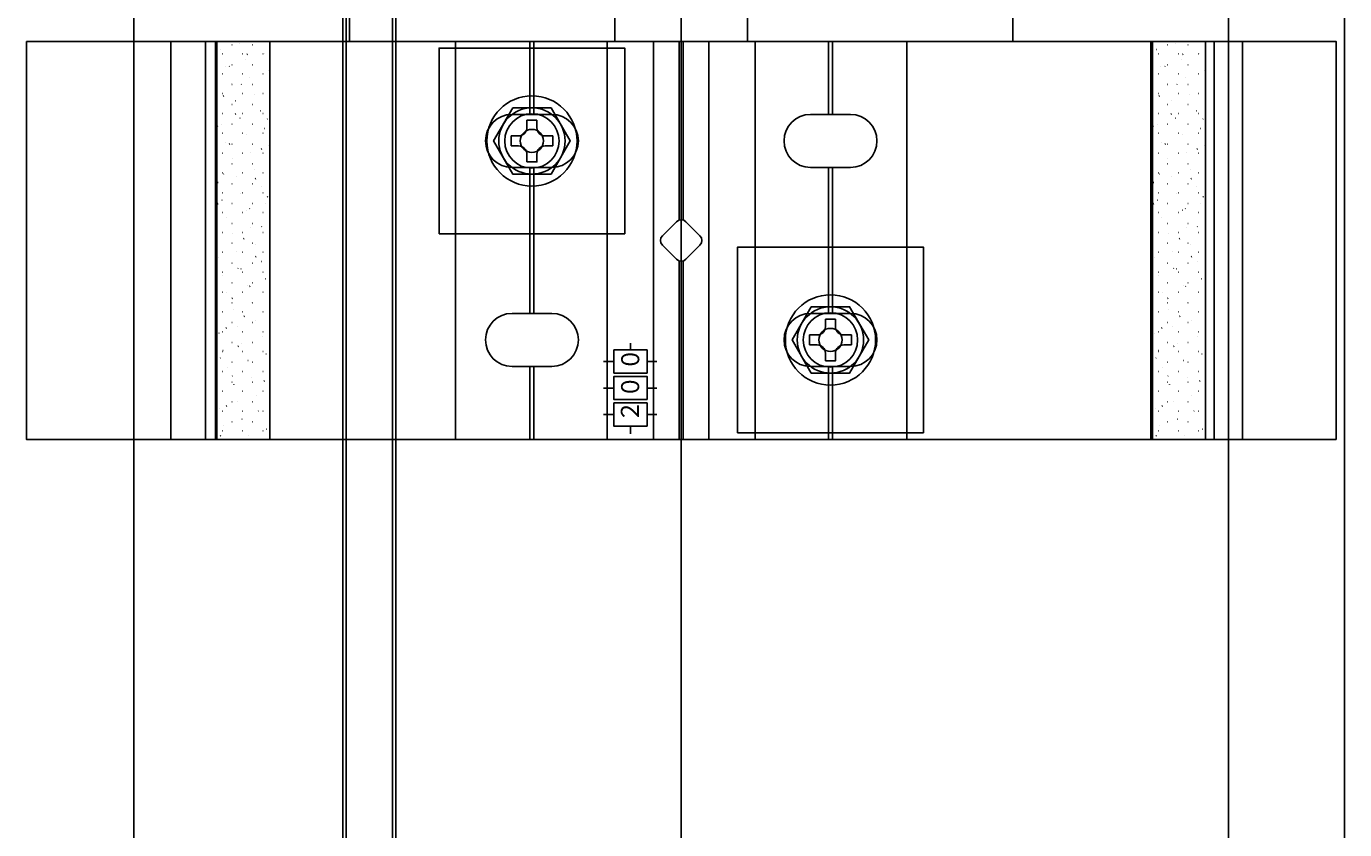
# Model space of a CAD drawing. Units: millimetres, scale not verified. Extents: x -875 to 875, y -1299 to 1293.
# Drawn here: x -286.7 to -88, y -755.3 to -634.2 of the extents above; entities that cross this region are included whole.
import ezdxf
from ezdxf.enums import TextEntityAlignment as Align

# ---------------------------------------------------------------- set-up
doc = ezdxf.new("R2010")
doc.units = ezdxf.units.MM
doc.header["$LTSCALE"] = 8
for name, color, linetype in [('0-3_YKK_12', 2, 'Continuous'), ('0-4_YKK_13', 4, 'Continuous'), ('0-7_YSS_K', 3, 'Continuous')]:
    doc.layers.add(name, color=color, linetype=linetype)
doc.styles.add('ＭＳ ゴシック', font='')
doc.styles.get('ＭＳ ゴシック').set_extended_font_data('MS Gothic')

msp = doc.modelspace()

# ---------------------------------------------------------------- linework, layer by layer
at = {"layer": '0-3_YKK_12'}
msp.add_line((-88, -436.447), (-88, -1041.447), dxfattribs=at)
at = {"layer": '0-4_YKK_13'}
for p, q in [((-239, -308.947), (-239, -990.947)), ((-238.5, -308.447), (-238.5, -991.447)), ((-231.5, -991.447), (-231.5, -308.447)), ((-231, -990.947), (-231, -308.947)), ((-264.9, -696.447), (-264.9, -636.447)), ((-259.703, -696.447), (-259.703, -636.447)), ((-258.176, -696.447), (-258.176, -636.447)), ((-257.989, -696.447), (-257.989, -636.447)), ((-257.365, -637.681), (-257.375, -637.684)), ((-255.666, -636.963), (-255.716, -636.963)), ((-254.575, -636.693), (-254.584, -636.696)), ((-252.626, -636.963), (-252.676, -636.963)), ((-222, -696.447), (-222, -636.447)), ((-210.8, -647.447), (-210.8, -636.447)), ((-210.2, -647.447), (-210.2, -636.447)), ((-199.15, -696.447), (-199.15, -636.447)), ((-192.15, -696.447), (-192.15, -636.447)), ((-188.3, -636.447), (-188.3, -663.372)), ((-187.7, -663.372), (-187.7, -636.447)), ((-183.85, -696.447), (-183.85, -636.447)), ((-176.85, -696.447), (-176.85, -636.447)), ((-165.8, -647.447), (-165.8, -636.447)), ((-165.2, -647.447), (-165.2, -636.447)), ((-154, -696.447), (-154, -636.447)), ((-117.202, -696.447), (-117.202, -636.447)), ((-116.954, -696.447), (-116.954, -636.447)), ((-116.332, -637.681), (-116.341, -637.684)), ((-114.633, -636.963), (-114.683, -636.963)), ((-113.541, -636.693), (-113.551, -636.696)), ((-111.593, -636.963), (-111.643, -636.963)), ((-107.676, -696.447), (-107.676, -636.447)), ((-103.4, -696.447), (-103.4, -636.447)), ((-257.091, -638.338), (-257.141, -638.338)), ((-254.051, -638.338), (-254.101, -638.338)), ((-253.599, -639.188), (-253.608, -639.191)), ((-253.377, -638.371), (-253.461, -638.426)), ((-251.011, -638.338), (-251.061, -638.338)), ((-250.856, -638.217), (-250.865, -638.22)), ((-116.058, -638.338), (-116.108, -638.338)), ((-113.018, -638.338), (-113.068, -638.338)), ((-112.565, -639.188), (-112.575, -639.191)), ((-112.344, -638.371), (-112.427, -638.426)), ((-109.978, -638.338), (-110.028, -638.338)), ((-109.822, -638.217), (-109.832, -638.22)), ((-257.091, -641.328), (-257.141, -641.328)), ((-256.719, -640.293), (-256.729, -640.296)), ((-256.067, -640.151), (-256.15, -640.206)), ((-255.666, -639.953), (-255.716, -639.953)), ((-254.051, -641.328), (-254.101, -641.328)), ((-252.626, -639.953), (-252.676, -639.953)), ((-251.011, -641.328), (-251.061, -641.328)), ((-250.21, -640.829), (-250.219, -640.832)), ((-116.058, -641.328), (-116.108, -641.328)), ((-115.686, -640.293), (-115.695, -640.296)), ((-115.033, -640.151), (-115.116, -640.206)), ((-114.633, -639.953), (-114.683, -639.953)), ((-113.018, -641.328), (-113.068, -641.328)), ((-111.593, -639.953), (-111.643, -639.953)), ((-109.978, -641.328), (-110.028, -641.328)), ((-109.176, -640.829), (-109.186, -640.832)), ((-255.743, -642.788), (-255.753, -642.792)), ((-255.666, -642.943), (-255.716, -642.943)), ((-254.262, -642.874), (-254.345, -642.929)), ((-253, -641.817), (-253.01, -641.82)), ((-252.626, -642.943), (-252.676, -642.943)), ((-114.71, -642.788), (-114.719, -642.792)), ((-114.633, -642.943), (-114.683, -642.943)), ((-113.228, -642.874), (-113.312, -642.929)), ((-111.967, -641.817), (-111.976, -641.82)), ((-111.593, -642.943), (-111.643, -642.943)), ((-257.091, -644.318), (-257.141, -644.318)), ((-256.951, -644.654), (-257.034, -644.709)), ((-255.144, -645.417), (-255.154, -645.42)), ((-254.051, -644.318), (-254.101, -644.318)), ((-252.354, -644.429), (-252.364, -644.432)), ((-251.011, -644.318), (-251.061, -644.318)), ((-116.058, -644.318), (-116.108, -644.318)), ((-115.917, -644.654), (-116.001, -644.709)), ((-114.111, -645.417), (-114.12, -645.42)), ((-113.018, -644.318), (-113.068, -644.318)), ((-111.321, -644.429), (-111.33, -644.432)), ((-109.978, -644.318), (-110.028, -644.318)), ((-257.887, -646.389), (-257.897, -646.392)), ((-257.091, -647.308), (-257.141, -647.308)), ((-255.666, -645.933), (-255.716, -645.933)), ((-255.146, -647.377), (-255.23, -647.432)), ((-254.051, -647.308), (-254.101, -647.308)), ((-252.626, -645.933), (-252.676, -645.933)), ((-251.378, -646.924), (-251.388, -646.928)), ((-251.011, -647.308), (-251.061, -647.308)), ((-207.5, -647.447), (-213.5, -647.447)), ((-168.5, -647.447), (-162.5, -647.447)), ((-116.854, -646.389), (-116.863, -646.392)), ((-116.058, -647.308), (-116.108, -647.308)), ((-114.633, -645.933), (-114.683, -645.933)), ((-114.113, -647.377), (-114.196, -647.432)), ((-113.018, -647.308), (-113.068, -647.308)), ((-111.593, -645.933), (-111.643, -645.933)), ((-110.345, -646.924), (-110.354, -646.928)), ((-109.978, -647.308), (-110.028, -647.308)), ((-257.835, -649.157), (-257.919, -649.212)), ((-257.289, -649.017), (-257.298, -649.021)), ((-255.666, -648.923), (-255.716, -648.923)), ((-254.498, -648.029), (-254.508, -648.033)), ((-252.626, -648.923), (-252.676, -648.923)), ((-250.779, -649.553), (-250.789, -649.557)), ((-250.343, -648.116), (-250.427, -648.171)), ((-211.25, -648.297), (-211.25, -649.447)), ((-211.25, -648.297), (-209.75, -648.297)), ((-209.75, -649.447), (-209.75, -648.297)), ((-116.802, -649.157), (-116.885, -649.212)), ((-116.255, -649.017), (-116.264, -649.021)), ((-114.633, -648.923), (-114.683, -648.923)), ((-113.465, -648.029), (-113.474, -648.033)), ((-111.593, -648.923), (-111.643, -648.923)), ((-109.746, -649.553), (-109.755, -649.557)), ((-109.31, -648.116), (-109.393, -648.171)), ((-257.091, -650.298), (-257.141, -650.298)), ((-256.643, -651.63), (-256.652, -651.633)), ((-254.051, -650.298), (-254.101, -650.298)), ((-253.522, -650.525), (-253.532, -650.528)), ((-251.011, -650.298), (-251.061, -650.298)), ((-213.65, -650.697), (-213.65, -652.197)), ((-212.5, -650.697), (-213.65, -650.697)), ((-207.35, -650.697), (-208.5, -650.697)), ((-207.35, -652.197), (-207.35, -650.697)), ((-116.058, -650.298), (-116.108, -650.298)), ((-115.609, -651.63), (-115.618, -651.633)), ((-113.018, -650.298), (-113.068, -650.298)), ((-112.489, -650.525), (-112.498, -650.528)), ((-109.978, -650.298), (-110.028, -650.298)), ((-257.091, -653.288), (-257.141, -653.288)), ((-256.031, -651.88), (-256.114, -651.936)), ((-255.666, -651.913), (-255.716, -651.913)), ((-254.051, -653.288), (-254.101, -653.288)), ((-252.924, -653.154), (-252.933, -653.157)), ((-252.626, -651.913), (-252.676, -651.913)), ((-251.228, -652.619), (-251.311, -652.675)), ((-251.011, -653.288), (-251.061, -653.288)), ((-250.133, -652.165), (-250.143, -652.169)), ((-213.65, -652.197), (-212.5, -652.197)), ((-211.25, -653.447), (-211.25, -654.597)), ((-208.5, -652.197), (-207.35, -652.197)), ((-116.058, -653.288), (-116.108, -653.288)), ((-114.997, -651.88), (-115.08, -651.936)), ((-114.633, -651.913), (-114.683, -651.913)), ((-113.018, -653.288), (-113.068, -653.288)), ((-111.89, -653.154), (-111.899, -653.157)), ((-111.593, -651.913), (-111.643, -651.913)), ((-110.194, -652.619), (-110.278, -652.675)), ((-109.978, -653.288), (-110.028, -653.288)), ((-109.1, -652.165), (-109.109, -652.169)), ((-255.666, -654.903), (-255.716, -654.903)), ((-255.667, -654.125), (-255.676, -654.128)), ((-252.626, -654.903), (-252.676, -654.903)), ((-207.5, -655.447), (-213.5, -655.447)), ((-210.8, -677.447), (-210.8, -655.447)), ((-210.2, -677.447), (-210.2, -655.447)), ((-168.5, -655.447), (-162.5, -655.447)), ((-165.8, -677.447), (-165.8, -655.447)), ((-165.2, -677.447), (-165.2, -655.447)), ((-114.633, -654.903), (-114.683, -654.903)), ((-114.633, -654.125), (-114.642, -654.128)), ((-111.593, -654.903), (-111.643, -654.903)), ((-257.091, -656.278), (-257.141, -656.278)), ((-256.915, -656.384), (-256.998, -656.439)), ((-255.068, -656.754), (-255.077, -656.757)), ((-254.051, -656.278), (-254.101, -656.278)), ((-252.277, -655.766), (-252.287, -655.769)), ((-252.112, -657.123), (-252.196, -657.178)), ((-251.011, -656.278), (-251.061, -656.278)), ((-116.058, -656.278), (-116.108, -656.278)), ((-115.881, -656.384), (-115.965, -656.439)), ((-114.034, -656.754), (-114.044, -656.757)), ((-113.018, -656.278), (-113.068, -656.278)), ((-111.244, -655.766), (-111.253, -655.769)), ((-111.079, -657.123), (-111.162, -657.178)), ((-109.978, -656.278), (-110.028, -656.278)), ((-257.811, -657.725), (-257.82, -657.729)), ((-257.091, -659.268), (-257.141, -659.268)), ((-255.666, -657.893), (-255.716, -657.893)), ((-254.422, -659.366), (-254.431, -659.369)), ((-254.051, -659.268), (-254.101, -659.268)), ((-252.626, -657.893), (-252.676, -657.893)), ((-251.302, -658.261), (-251.311, -658.264)), ((-251.011, -659.268), (-251.061, -659.268)), ((-116.777, -657.725), (-116.787, -657.729)), ((-116.058, -659.268), (-116.108, -659.268)), ((-114.633, -657.893), (-114.683, -657.893)), ((-113.388, -659.366), (-113.398, -659.369)), ((-113.018, -659.268), (-113.068, -659.268)), ((-111.593, -657.893), (-111.643, -657.893)), ((-110.268, -658.261), (-110.277, -658.264)), ((-109.978, -659.268), (-110.028, -659.268)), ((-257.799, -660.887), (-257.883, -660.942)), ((-257.212, -660.354), (-257.221, -660.357)), ((-255.666, -660.883), (-255.716, -660.883)), ((-252.997, -661.626), (-253.08, -661.681)), ((-252.626, -660.883), (-252.676, -660.883)), ((-250.703, -660.89), (-250.712, -660.893)), ((-250.307, -659.846), (-250.391, -659.901)), ((-116.766, -660.887), (-116.849, -660.942)), ((-116.178, -660.354), (-116.188, -660.357)), ((-114.633, -660.883), (-114.683, -660.883)), ((-111.963, -661.626), (-112.047, -661.681)), ((-111.593, -660.883), (-111.643, -660.883)), ((-109.669, -660.89), (-109.679, -660.893)), ((-109.274, -659.846), (-109.357, -659.901)), ((-257.091, -662.258), (-257.141, -662.258)), ((-256.566, -662.966), (-256.575, -662.97)), ((-254.051, -662.258), (-254.101, -662.258)), ((-253.446, -661.861), (-253.455, -661.865)), ((-251.011, -662.258), (-251.061, -662.258)), ((-250.057, -663.502), (-250.066, -663.505)), ((-190.828, -665.74), (-188.707, -663.618)), ((-187.293, -663.618), (-185.172, -665.74)), ((-116.058, -662.258), (-116.108, -662.258)), ((-115.532, -662.966), (-115.542, -662.97)), ((-113.018, -662.258), (-113.068, -662.258)), ((-112.412, -661.861), (-112.422, -661.865)), ((-109.978, -662.258), (-110.028, -662.258)), ((-109.023, -663.502), (-109.032, -663.505)), ((-257.091, -665.248), (-257.141, -665.248)), ((-255.666, -663.873), (-255.716, -663.873)), ((-255.59, -665.462), (-255.599, -665.465)), ((-254.051, -665.248), (-254.101, -665.248)), ((-252.847, -664.49), (-252.856, -664.494)), ((-252.626, -663.873), (-252.676, -663.873)), ((-251.192, -664.349), (-251.275, -664.404)), ((-251.011, -665.248), (-251.061, -665.248)), ((-116.058, -665.248), (-116.108, -665.248)), ((-114.633, -663.873), (-114.683, -663.873)), ((-114.556, -665.462), (-114.566, -665.465)), ((-113.018, -665.248), (-113.068, -665.248)), ((-111.813, -664.49), (-111.823, -664.494)), ((-111.593, -663.873), (-111.643, -663.873)), ((-110.158, -664.349), (-110.242, -664.404)), ((-109.978, -665.248), (-110.028, -665.248)), ((-255.666, -666.863), (-255.716, -666.863)), ((-253.881, -666.129), (-253.965, -666.184)), ((-252.626, -666.863), (-252.676, -666.863)), ((-252.201, -667.102), (-252.21, -667.106)), ((-188.707, -669.275), (-190.828, -667.154)), ((-185.172, -667.154), (-187.293, -669.275)), ((-114.633, -666.863), (-114.683, -666.863)), ((-112.848, -666.129), (-112.931, -666.184)), ((-111.593, -666.863), (-111.643, -666.863)), ((-111.167, -667.102), (-111.177, -667.106)), ((-257.734, -669.062), (-257.744, -669.065)), ((-257.091, -668.238), (-257.141, -668.238)), ((-254.991, -668.09), (-255, -668.094)), ((-254.051, -668.238), (-254.101, -668.238)), ((-252.076, -668.852), (-252.16, -668.907)), ((-251.225, -669.598), (-251.234, -669.601)), ((-251.011, -668.238), (-251.061, -668.238)), ((-188.3, -669.522), (-188.3, -696.447)), ((-187.7, -696.447), (-187.7, -669.522)), ((-116.701, -669.062), (-116.71, -669.065)), ((-116.058, -668.238), (-116.108, -668.238)), ((-113.957, -668.09), (-113.967, -668.094)), ((-113.018, -668.238), (-113.068, -668.238)), ((-111.043, -668.852), (-111.126, -668.907)), ((-110.191, -669.598), (-110.201, -669.601)), ((-109.978, -668.238), (-110.028, -668.238)), ((-257.091, -671.228), (-257.141, -671.228)), ((-255.666, -669.853), (-255.716, -669.853)), ((-254.766, -670.632), (-254.849, -670.687)), ((-254.345, -670.703), (-254.354, -670.706)), ((-254.051, -671.228), (-254.101, -671.228)), ((-252.626, -669.853), (-252.676, -669.853)), ((-251.011, -671.228), (-251.061, -671.228)), ((-116.058, -671.228), (-116.108, -671.228)), ((-114.633, -669.853), (-114.683, -669.853)), ((-113.732, -670.632), (-113.815, -670.687)), ((-113.311, -670.703), (-113.321, -670.706)), ((-113.018, -671.228), (-113.068, -671.228)), ((-111.593, -669.853), (-111.643, -669.853)), ((-109.978, -671.228), (-110.028, -671.228)), ((-257.135, -671.691), (-257.145, -671.694)), ((-255.666, -672.843), (-255.716, -672.843)), ((-253.369, -673.198), (-253.379, -673.201)), ((-252.961, -673.355), (-253.044, -673.411)), ((-252.626, -672.843), (-252.676, -672.843)), ((-250.626, -672.227), (-250.635, -672.23)), ((-116.102, -671.691), (-116.111, -671.694)), ((-114.633, -672.843), (-114.683, -672.843)), ((-112.336, -673.198), (-112.345, -673.201)), ((-111.927, -673.355), (-112.011, -673.411)), ((-111.593, -672.843), (-111.643, -672.843)), ((-109.592, -672.227), (-109.602, -672.23)), ((-257.091, -674.218), (-257.141, -674.218)), ((-256.489, -674.303), (-256.499, -674.306)), ((-255.65, -675.135), (-255.733, -675.191)), ((-254.051, -674.218), (-254.101, -674.218)), ((-251.011, -674.218), (-251.061, -674.218)), ((-116.058, -674.218), (-116.108, -674.218)), ((-115.456, -674.303), (-115.465, -674.306)), ((-114.616, -675.135), (-114.7, -675.191)), ((-113.018, -674.218), (-113.068, -674.218)), ((-109.978, -674.218), (-110.028, -674.218)), ((-257.091, -677.208), (-257.141, -677.208)), ((-255.666, -675.833), (-255.716, -675.833)), ((-255.513, -676.798), (-255.523, -676.802)), ((-254.051, -677.208), (-254.101, -677.208)), ((-252.77, -675.827), (-252.78, -675.83)), ((-252.626, -675.833), (-252.676, -675.833)), ((-251.011, -677.208), (-251.061, -677.208)), ((-207.5, -677.447), (-213.5, -677.447)), ((-168.5, -677.447), (-162.5, -677.447)), ((-116.058, -677.208), (-116.108, -677.208)), ((-114.633, -675.833), (-114.683, -675.833)), ((-114.48, -676.798), (-114.489, -676.802)), ((-113.018, -677.208), (-113.068, -677.208)), ((-111.737, -675.827), (-111.746, -675.83)), ((-111.593, -675.833), (-111.643, -675.833)), ((-109.978, -677.208), (-110.028, -677.208)), ((-255.666, -678.823), (-255.716, -678.823)), ((-254.914, -679.427), (-254.924, -679.43)), ((-253.845, -677.859), (-253.929, -677.914)), ((-252.626, -678.823), (-252.676, -678.823)), ((-252.124, -678.439), (-252.134, -678.442)), ((-166.25, -678.297), (-166.25, -679.447)), ((-166.25, -678.297), (-164.75, -678.297)), ((-164.75, -679.447), (-164.75, -678.297)), ((-114.633, -678.823), (-114.683, -678.823)), ((-113.881, -679.427), (-113.89, -679.43)), ((-112.812, -677.859), (-112.895, -677.914)), ((-111.593, -678.823), (-111.643, -678.823)), ((-111.091, -678.439), (-111.1, -678.442)), ((-257.657, -680.399), (-257.667, -680.402)), ((-257.091, -680.198), (-257.141, -680.198)), ((-256.535, -679.639), (-256.618, -679.694)), ((-254.051, -680.198), (-254.101, -680.198)), ((-251.148, -680.934), (-251.158, -680.938)), ((-251.011, -680.198), (-251.061, -680.198)), ((-168.65, -680.697), (-168.65, -682.197)), ((-167.5, -680.697), (-168.65, -680.697)), ((-162.35, -680.697), (-163.5, -680.697)), ((-162.35, -682.197), (-162.35, -680.697)), ((-116.624, -680.399), (-116.633, -680.402)), ((-116.058, -680.198), (-116.108, -680.198)), ((-115.501, -679.639), (-115.584, -679.694)), ((-113.018, -680.198), (-113.068, -680.198)), ((-110.115, -680.934), (-110.124, -680.938)), ((-109.978, -680.198), (-110.028, -680.198)), ((-257.091, -683.188), (-257.141, -683.188)), ((-257.059, -683.027), (-257.068, -683.031)), ((-255.666, -681.813), (-255.716, -681.813)), ((-254.73, -682.362), (-254.813, -682.417)), ((-254.268, -682.039), (-254.278, -682.043)), ((-254.051, -683.188), (-254.101, -683.188)), ((-252.626, -681.813), (-252.676, -681.813)), ((-251.011, -683.188), (-251.061, -683.188)), ((-195.65, -681.912), (-195.65, -682.947)), ((-168.65, -682.197), (-167.5, -682.197)), ((-166.25, -683.447), (-166.25, -684.597)), ((-163.5, -682.197), (-162.35, -682.197)), ((-116.058, -683.188), (-116.108, -683.188)), ((-116.025, -683.027), (-116.034, -683.031)), ((-114.633, -681.813), (-114.683, -681.813)), ((-113.696, -682.362), (-113.779, -682.417)), ((-113.235, -682.039), (-113.244, -682.043)), ((-113.018, -683.188), (-113.068, -683.188)), ((-111.593, -681.813), (-111.643, -681.813)), ((-109.978, -683.188), (-110.028, -683.188)), ((-257.419, -684.142), (-257.502, -684.197)), ((-255.666, -684.803), (-255.716, -684.803)), ((-253.292, -684.535), (-253.302, -684.538)), ((-252.626, -684.803), (-252.676, -684.803)), ((-250.549, -683.563), (-250.559, -683.567)), ((-207.5, -685.447), (-213.5, -685.447)), ((-210.8, -696.447), (-210.8, -685.447)), ((-210.2, -696.447), (-210.2, -685.447)), ((-199.71, -684.697), (-198.15, -684.697)), ((-193.15, -684.697), (-191.675, -684.697)), ((-168.5, -685.447), (-162.5, -685.447)), ((-165.8, -696.447), (-165.8, -685.447)), ((-165.2, -696.447), (-165.2, -685.447)), ((-116.385, -684.142), (-116.469, -684.197)), ((-114.633, -684.803), (-114.683, -684.803)), ((-112.259, -684.535), (-112.268, -684.538)), ((-111.593, -684.803), (-111.643, -684.803)), ((-109.516, -683.563), (-109.525, -683.567)), ((-257.091, -686.178), (-257.141, -686.178)), ((-256.413, -685.64), (-256.422, -685.643)), ((-255.614, -686.865), (-255.697, -686.92)), ((-254.051, -686.178), (-254.101, -686.178)), ((-252.694, -687.164), (-252.703, -687.167)), ((-251.011, -686.178), (-251.061, -686.178)), ((-116.058, -686.178), (-116.108, -686.178)), ((-115.379, -685.64), (-115.388, -685.643)), ((-114.581, -686.865), (-114.664, -686.92)), ((-113.018, -686.178), (-113.068, -686.178)), ((-111.66, -687.164), (-111.669, -687.167)), ((-109.978, -686.178), (-110.028, -686.178)), ((-257.091, -689.168), (-257.141, -689.168)), ((-255.666, -687.793), (-255.716, -687.793)), ((-255.437, -688.135), (-255.446, -688.138)), ((-254.051, -689.168), (-254.101, -689.168)), ((-252.626, -687.793), (-252.676, -687.793)), ((-251.011, -689.168), (-251.061, -689.168)), ((-250.811, -687.604), (-250.895, -687.659)), ((-199.71, -688.697), (-198.15, -688.697)), ((-193.15, -688.697), (-191.675, -688.697)), ((-116.058, -689.168), (-116.108, -689.168)), ((-114.633, -687.793), (-114.683, -687.793)), ((-114.403, -688.135), (-114.412, -688.138)), ((-113.018, -689.168), (-113.068, -689.168)), ((-111.593, -687.793), (-111.643, -687.793)), ((-109.978, -689.168), (-110.028, -689.168)), ((-109.778, -687.604), (-109.861, -687.659)), ((-256.499, -691.368), (-256.582, -691.423)), ((-255.666, -690.783), (-255.716, -690.783)), ((-254.838, -690.764), (-254.847, -690.767)), ((-252.626, -690.783), (-252.676, -690.783)), ((-252.048, -689.776), (-252.057, -689.779)), ((-115.465, -691.368), (-115.548, -691.423)), ((-114.633, -690.783), (-114.683, -690.783)), ((-113.804, -690.764), (-113.814, -690.767)), ((-111.593, -690.783), (-111.643, -690.783)), ((-111.014, -689.776), (-111.023, -689.779)), ((-257.581, -691.735), (-257.59, -691.739)), ((-257.091, -692.158), (-257.141, -692.158)), ((-254.192, -693.376), (-254.201, -693.379)), ((-254.051, -692.158), (-254.101, -692.158)), ((-251.696, -692.107), (-251.779, -692.162)), ((-251.072, -692.271), (-251.081, -692.274)), ((-251.011, -692.158), (-251.061, -692.158)), ((-199.71, -692.697), (-198.15, -692.697)), ((-193.15, -692.697), (-191.675, -692.697)), ((-116.547, -691.735), (-116.557, -691.739)), ((-116.058, -692.158), (-116.108, -692.158)), ((-113.158, -693.376), (-113.168, -693.379)), ((-113.018, -692.158), (-113.068, -692.158)), ((-110.662, -692.107), (-110.746, -692.162)), ((-110.038, -692.271), (-110.047, -692.274)), ((-109.978, -692.158), (-110.028, -692.158)), ((-257.091, -695.148), (-257.141, -695.148)), ((-256.982, -694.364), (-256.991, -694.367)), ((-255.666, -693.773), (-255.716, -693.773)), ((-254.051, -695.148), (-254.101, -695.148)), ((-252.626, -693.773), (-252.676, -693.773)), ((-251.011, -695.148), (-251.061, -695.148)), ((-250.473, -694.9), (-250.482, -694.903)), ((-195.65, -694.447), (-195.65, -695.618)), ((-116.058, -695.148), (-116.108, -695.148)), ((-115.948, -694.364), (-115.958, -694.367)), ((-114.633, -693.773), (-114.683, -693.773)), ((-113.018, -695.148), (-113.068, -695.148)), ((-111.593, -693.773), (-111.643, -693.773)), ((-109.978, -695.148), (-110.028, -695.148)), ((-109.439, -694.9), (-109.449, -694.903)), ((-250.015, -696.447), (-258.176, -696.447)), ((-257.383, -695.871), (-257.466, -695.927)), ((-253.216, -695.871), (-253.225, -695.875)), ((-108.982, -696.447), (-117.202, -696.447)), ((-116.349, -695.871), (-116.433, -695.927)), ((-112.182, -695.871), (-112.192, -695.875))]:
    msp.add_line(p, q, dxfattribs=at)
for points in [[(-238, -596.447), (-198, -596.447), (-198, -636.447), (-238, -636.447)], [(-178, -596.447), (-138, -596.447), (-138, -636.447), (-178, -636.447)], [(-286.7, -636.447), (-89.3, -636.447), (-89.3, -696.447), (-286.7, -696.447)], [(-224.5, -665.447), (-196.5, -665.447), (-196.5, -637.447), (-224.5, -637.447)], [(-213.387, -646.447), (-216.274, -651.447), (-213.387, -656.447), (-207.613, -656.447), (-204.726, -651.447), (-207.613, -646.447)], [(-179.5, -695.447), (-151.5, -695.447), (-151.5, -667.447), (-179.5, -667.447)], [(-168.387, -676.447), (-171.274, -681.447), (-168.387, -686.447), (-162.613, -686.447), (-159.726, -681.447), (-162.613, -676.447)], [(-193.15, -686.447), (-193.15, -682.947), (-198.15, -682.947), (-198.15, -686.447)], [(-193.15, -690.447), (-193.15, -686.947), (-198.15, -686.947), (-198.15, -690.447)], [(-193.15, -694.447), (-193.15, -690.947), (-198.15, -690.947), (-198.15, -694.447)]]:
    msp.add_lwpolyline(points, close=True, dxfattribs=at)
for points in [[(-258.176, -636.447), (-250.015, -636.447), (-250.015, -696.447)], [(-117.202, -636.447), (-108.982, -636.447), (-108.982, -696.447)], [(-211.25, -654.597), (-209.75, -654.597), (-209.75, -653.447)], [(-166.25, -684.597), (-164.75, -684.597), (-164.75, -683.447)]]:
    msp.add_lwpolyline(points, dxfattribs=at)
for centre, radius in [((-210.5, -651.447), 6.8), ((-210.5, -651.447), 5), ((-210.5, -651.447), 4.1), ((-210.5, -651.447), 1.75), ((-165.5, -681.447), 6.8), ((-165.5, -681.447), 5), ((-165.5, -681.447), 4.1), ((-165.5, -681.447), 1.75)]:
    msp.add_circle(centre, radius, dxfattribs=at)
for centre, radius, start, end in [((-213.5, -651.447), 4, 90, 270), ((-207.5, -651.447), 4, 270, 90), ((-168.5, -651.447), 4, 90, 270), ((-162.5, -651.447), 4, 270, 90), ((-212.5, -649.447), 1.25, 270, 0), ((-208.5, -649.447), 1.25, 180, 270), ((-212.5, -653.447), 1.25, 0, 90), ((-208.5, -653.447), 1.25, 90, 180), ((-188, -664.325), 1, 45, 135), ((-190.121, -666.447), 1, 135, 225), ((-185.879, -666.447), 1, 315, 45), ((-188, -668.568), 1, 225, 315), ((-213.5, -681.447), 4, 90, 270), ((-207.5, -681.447), 4, 270, 90), ((-168.5, -681.447), 4, 90, 270), ((-162.5, -681.447), 4, 270, 90), ((-167.5, -679.447), 1.25, 270, 0), ((-163.5, -679.447), 1.25, 180, 270), ((-167.5, -683.447), 1.25, 0, 90), ((-163.5, -683.447), 1.25, 90, 180)]:
    msp.add_arc(centre, radius, start, end, dxfattribs=at)
at = {"layer": '0-7_YSS_K'}
for p, q in [((-270.5, -1056.447), (-270.5, -253.947)), ((-188, -1189.447), (-188, -336.447)), ((-105.5, -1051.447), (-105.5, -418.947))]:
    msp.add_line(p, q, dxfattribs=at)

# ---------------------------------------------------------------- texts
at = {"layer": '0-4_YKK_13', "style": 'ＭＳ ゴシック', "width": 0.9}
for s, p in [('０', (-193.51, -686.027)), ('０', (-193.528, -690.164)), ('２', (-193.568, -693.852))]:
    msp.add_text(s, height=2.711, rotation=90, dxfattribs=at).set_placement(p, align=Align.BOTTOM_LEFT)

doc.saveas('drawing.dxf')
